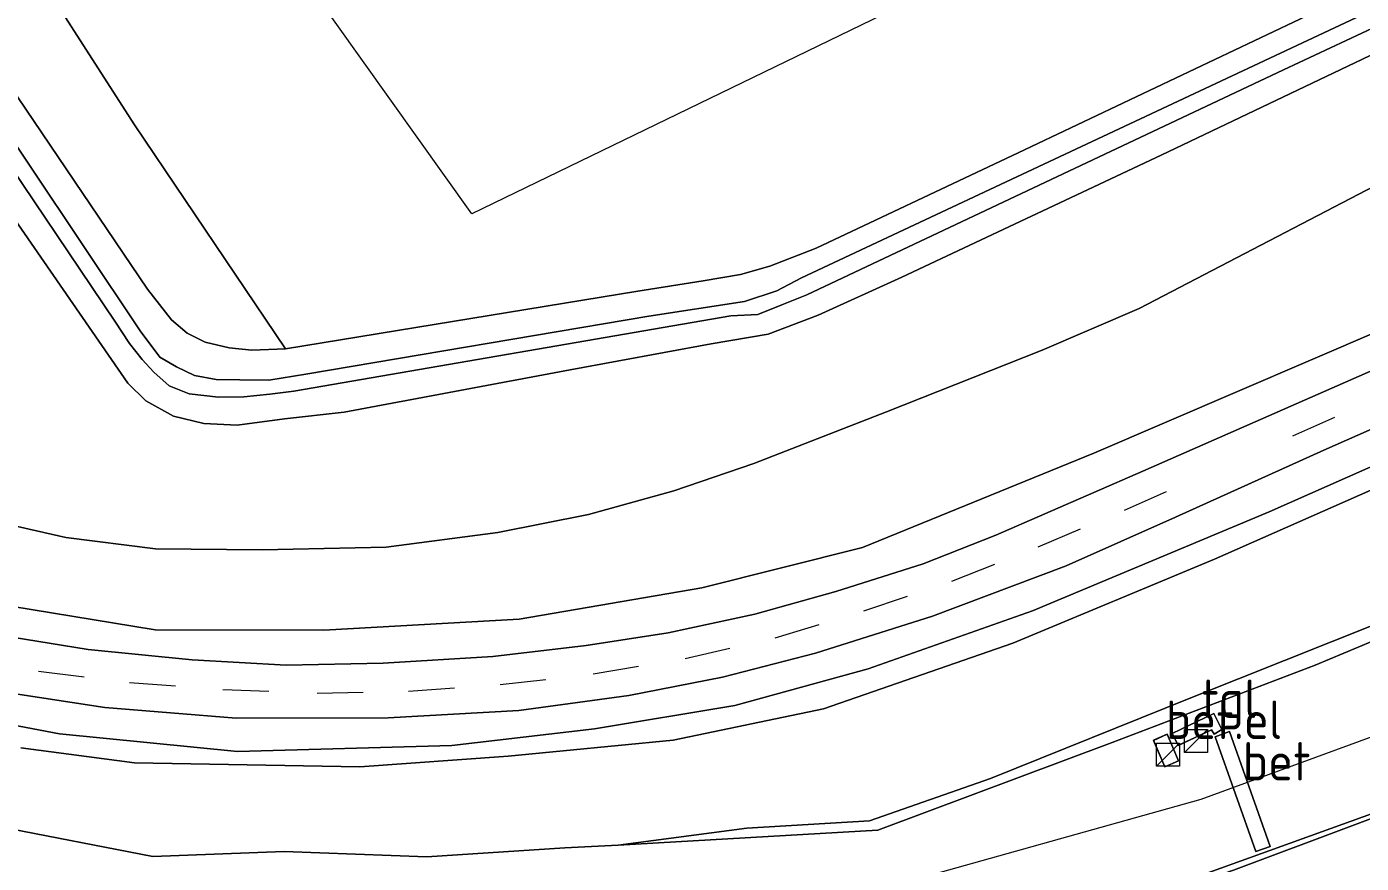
# Model space of a CAD drawing. Extents: x 253736 to 255979, y 477184 to 479215.
# Drawn here: x 254113.3 to 254200.3, y 477638.2 to 477692.7 of the extents above; entities that cross this region are included whole.
import ezdxf
from ezdxf.enums import TextEntityAlignment as Align

# ---------------------------------------------------------------- set-up
doc = ezdxf.new("R2010")
doc.units = 0
doc.linetypes.add('39strp', pattern=[12, 3, -9])
for name, color, linetype, lineweight in [('bp-b5-bomenstruiken', 8, 'Continuous', 18), ('bp-b5-grasland', 8, 'Continuous', 18), ('bp-b5-houtwal', 8, 'houtwal', 18), ('gw-bs-insteekwatergang', 8, 'Continuous', 18), ('gw-bs-kruinlijn', 8, 'Continuous', 18), ('gw-bs-teenlijn', 8, 'Continuous', 18), ('mk-bs-39streep 0.15', 8, '39strp', 18), ('og-b5-grond_ingericht', 8, 'Continuous', 18), ('og-b5-water', 8, 'Continuous', 18), ('og-bs-hoogtelijn', 8, 'Continuous', 18), ('og-bs-inrichtingselement', 8, 'Continuous', 18), ('og-bs-terreinafscheiding', 8, 'Continuous', 18), ('vh-b5-verh_soort', 8, 'Continuous', 18), ('wh-bs-waterlijn', 8, 'Continuous', 18)]:
    doc.layers.add(name, color=color, linetype=linetype, lineweight=lineweight)
doc.styles.add('rtw_iso', font='isocp.shx')
doc.linetypes.add('houtwal', pattern='A,8,-1,[1,RTW.shx,S=0.75,R=45,X=0,Y=0],-1,8,-1,[4,RTW.shx,S=0.75,R=0,X=0,Y=0],-1', length=20)

# ---------------------------------------------------------------- blocks, each defined once
blk = doc.blocks.new('RW1 Buren totaal_ACAD_1_FMEBLOCK49')
at = {"layer": 'bp-b5-grasland'}
for points in [[(98.016, -2.383, 27.512), (73.618, -13.166, 26.954), (58.185, -19.635, 26.654), (47.466, -23.413, 26.543), (38.778, -25.802, 26.276), (29.624, -27.323, 26.207), (20.321, -28.405, 26.054), (6.354, -28.802, 25.811), (-5.259, -27.637, 25.688), (-14.756, -25.83, 25.496)], [(-9.264, -33.688, 22.505), (0.822, -35.626, 22.487), (9.39, -35.315, 22.526), (18.681, -35.648, 22.577), (27.682, -35.078, 22.589), (31.158, -34.905, 22.592), (48.091, -33.929, 22.295), (63.38, -28.207, 22.4), (76.607, -23.172, 22.403), (83.149, -20.426, 22.412)], [(80.296, -32.854, 22.971), (61.973, -39.468, 22.889), (44.477, -45.04, 22.702), (27.047, -49.455, 22.347), (14.781, -52.262, 22.347), (14.412, -52.481, 22.364), (14.01, -52.861, 22.379), (14.096, -53.707, 22.438), (13.911, -53.942, 22.453), (13.593, -54.247, 22.484), (12.829, -54.47, 22.505), (7.243, -54.867, 22.502), (-9.347, -53.983, 22.49)], [(-10.852, -24.615, 25.503), (-2.313, -25.927, 25.665), (6.248, -26.611, 25.887), (16.162, -26.606, 25.977), (24.687, -26.124, 26.124), (31.857, -25.135, 26.166), (37.964, -23.953, 26.274), (44.043, -22.376, 26.316), (51.653, -19.973, 26.466), (60.372, -16.69, 26.721), (67.507, -13.519, 26.901), (77.182, -9.157, 27.111), (95.503, -1.086, 27.474)]]:
    blk.add_polyline3d(points, dxfattribs=at)
for points in [[(70.03, -27.663, 22.566), (70.539, -27.365, 22.546), (70, -26.31, 22.659), (67.295, -27.619, 22.548), (67.681, -28.391, 22.523), (69.863, -27.387, 22.622)], [(66.809, -29.795, 22.585), (67.694, -29.4, 22.576), (66.959, -27.672, 22.533), (66.072, -28.065, 22.497)], [(72.749, -35.319, 22.917), (73.685, -34.99, 22.89), (71.021, -27.492, 22.565), (70.104, -27.848, 22.599)]]:
    blk.add_polyline3d(points, close=True, dxfattribs=at)
blk = doc.blocks.new('RW1 Buren totaal_ACAD_1_FMEBLOCK50')
at = {"layer": 'bp-b5-grasland'}
for points in [[(99.076, -4.279, 22.571), (86.332, -10.661, 22.7), (80.45, -13.728, 22.715), (75.338, -16.531, 22.721), (58.38, -25.342, 22.706), (52.056, -28.062, 22.67), (41.898, -32.063, 22.61), (33.258, -35.442, 22.646), (28.045, -37.215, 22.646), (22.477, -38.761, 22.715), (16.564, -39.935, 22.79), (9.28, -40.886, 22.811), (1.201, -41.072, 22.685), (-5.773, -41.006, 22.733), (-11.604, -40.273, 22.673), (-21.289, -38.06, 22.55)], [(-16.214, -17.715, 22.712), (-7.576, -30.215, 22.727), (-6.402, -31.367, 22.709), (-4.591, -32.348, 22.697), (-2.607, -32.831, 22.697), (-0.44, -32.933, 22.688), (2.65, -32.522, 22.589), (6.534, -32.104, 22.76), (21.282, -29.33, 22.67), (30.47, -27.645, 22.565), (34.196, -27.01, 22.541), (37.446, -25.769, 22.523), (42.898, -23.292, 22.541), (59.812, -15.352, 22.595), (81.376, -5.062, 22.544)]]:
    blk.add_polyline3d(points, dxfattribs=at)
blk = doc.blocks.new('RW1 Buren totaal_ACAD_1_FMEBLOCK876')
at = {"layer": 'vh-b5-verh_soort'}
for points in [[(168.487, -71.356, 27.474), (150.165, -79.427, 27.111), (140.491, -83.789, 26.901), (133.355, -86.96, 26.721), (124.636, -90.243, 26.466), (117.026, -92.647, 26.316), (110.947, -94.224, 26.274), (104.84, -95.406, 26.166), (97.671, -96.395, 26.124), (89.145, -96.876, 25.977), (79.232, -96.882, 25.887), (70.671, -96.197, 25.665), (62.132, -94.886, 25.503)], [(62.202, -91.219, 25.407), (69.599, -92.416, 25.53), (76.364, -93.086, 25.689), (82.493, -93.442, 25.818), (88.818, -93.299, 25.866), (95.978, -92.867, 26.01), (102.055, -92.164, 26.073), (107.412, -91.332, 26.166), (113.066, -90.121, 26.238), (118.349, -88.642, 26.37), (124.029, -86.831, 26.424), (128.781, -84.974, 26.517), (138.351, -80.794, 26.775), (164.783, -69.196, 27.387)]]:
    blk.add_polyline3d(points, dxfattribs=at)
blk = doc.blocks.new('kast')
blk.add_line((-0.75, -0.75), (0.75, 0.75))
blk.add_lwpolyline([(-0.75, 0.75), (0.75, 0.75), (0.75, -0.75), (-0.75, -0.75)], close=True)
blk = doc.blocks.new('dtbattr-r')
at = {"style": 'rtw_iso'}
blk.add_attdef('TAG', text='', height=2.5, dxfattribs=at).set_placement((0, 0), align=Align.MIDDLE_CENTER)
blk = doc.blocks.new('Deel_d28hz')
at = {"layer": 'bp-b5-bomenstruiken'}
blk.add_polyline3d([(254112.899, 477645.747, 24.965), (254120.319, 477644.751, 25.07), (254135.013, 477644.499, 25.427), (254144.686, 477645.186, 25.535), (254155.432, 477646.229, 25.652), (254165.252, 477648.285, 25.718), (254177.592, 477652.555, 25.985), (254190.747, 477658.025, 26.051), (254211.868, 477667.339, 26.696), (254237.761, 477678.963, 27.236), (254243.023, 477671.253, 22.589), (254230.869, 477666.126, 22.601), (254216.494, 477659.896, 22.469), (254204.512, 477655.094, 22.499), (254189.196, 477649.001, 22.421), (254176.139, 477643.737, 22.415), (254168.248, 477640.977, 22.391), (254160.234, 477640.502, 22.625), (254151.844, 477639.385, 22.592), (254148.368, 477639.213, 22.589), (254139.367, 477638.643, 22.577), (254130.076, 477638.976, 22.526), (254121.508, 477638.664, 22.487), (254111.422, 477640.603, 22.505)], dxfattribs=at)
blk.add_polyline3d([(254245.566, 477667.527, 22.769), (254241.864, 477666.162, 22.76), (254236.473, 477664.044, 22.721), (254227.686, 477661.474, 22.637), (254216.688, 477657.756, 22.52), (254203.835, 477653.865, 22.412), (254197.293, 477651.118, 22.403), (254184.066, 477646.084, 22.4), (254168.777, 477640.361, 22.295), (254151.844, 477639.385, 22.592), (254160.234, 477640.502, 22.625), (254168.248, 477640.977, 22.391), (254176.139, 477643.737, 22.415), (254189.196, 477649.001, 22.421), (254204.512, 477655.094, 22.499), (254216.494, 477659.896, 22.469), (254230.869, 477666.126, 22.601), (254243.023, 477671.253, 22.589)], close=True, dxfattribs=at)
at = {"layer": 'gw-bs-teenlijn'}
blk.add_polyline3d([(254243.023, 477671.253, 22.589), (254230.869, 477666.126, 22.601), (254216.494, 477659.896, 22.469), (254204.512, 477655.094, 22.499), (254189.196, 477649.001, 22.421), (254176.139, 477643.737, 22.415), (254168.248, 477640.977, 22.391), (254160.234, 477640.502, 22.625), (254151.844, 477639.385, 22.592)], dxfattribs=at)
at = {"layer": 'og-bs-terreinafscheiding'}
for points in [[(254237.761, 477678.963, 27.236), (254211.868, 477667.339, 26.696), (254190.747, 477658.025, 26.051), (254177.592, 477652.555, 25.985), (254165.252, 477648.285, 25.718), (254155.432, 477646.229, 25.652), (254144.686, 477645.186, 25.535), (254135.013, 477644.499, 25.427), (254120.319, 477644.751, 25.07), (254112.899, 477645.747, 24.965)], [(254111.422, 477640.603, 22.505), (254121.508, 477638.664, 22.487), (254130.076, 477638.976, 22.526), (254139.367, 477638.643, 22.577), (254148.368, 477639.213, 22.589), (254151.844, 477639.385, 22.592), (254168.777, 477640.361, 22.295), (254184.066, 477646.084, 22.4), (254197.293, 477651.118, 22.403), (254203.835, 477653.865, 22.412), (254216.688, 477657.756, 22.52), (254227.686, 477661.474, 22.637), (254236.473, 477664.044, 22.721), (254241.864, 477666.162, 22.76), (254245.566, 477667.527, 22.769)], [(254249.426, 477661.871, 23.107), (254237.609, 477656.147, 23.096), (254224.94, 477650.493, 23.051), (254218.49, 477648.008, 23.038), (254200.982, 477641.436, 22.971), (254182.659, 477634.823, 22.889), (254165.163, 477629.251, 22.702), (254147.733, 477624.835, 22.347), (254135.467, 477622.028, 22.347), (254135.098, 477621.81, 22.364), (254134.696, 477621.43, 22.379), (254134.782, 477620.584, 22.438), (254134.597, 477620.348, 22.453), (254134.279, 477620.044, 22.484)], [(254249.554, 477661.684, 23.126), (254243.554, 477658.73, 23.112), (254225.005, 477650.31, 23.066), (254207.589, 477643.601, 23.031), (254191.981, 477637.763, 22.978), (254175.175, 477631.991, 22.874), (254157.03, 477626.799, 22.615), (254148.498, 477624.7, 22.419), (254145.445, 477623.925, 22.401), (254135.591, 477621.816, 22.372), (254135.246, 477621.634, 22.378), (254135.03, 477621.252, 22.402), (254134.952, 477620.57, 22.45), (254134.601, 477620.138, 22.475), (254134.279, 477620.044, 22.484)], [(254190.716, 477646.628, 22.566), (254191.225, 477646.925, 22.546), (254190.686, 477647.98, 22.659), (254187.981, 477646.672, 22.548), (254188.367, 477645.899, 22.523), (254190.549, 477646.904, 22.622), (254190.716, 477646.628, 22.566)], [(254193.435, 477638.971, 22.917), (254190.79, 477646.443, 22.599), (254191.707, 477646.799, 22.565), (254194.371, 477639.3, 22.89), (254193.435, 477638.971, 22.917)], [(254187.495, 477644.496, 22.585), (254188.38, 477644.891, 22.576), (254187.645, 477646.619, 22.533), (254186.758, 477646.225, 22.497), (254187.495, 477644.496, 22.585)]]:
    blk.add_polyline3d(points, dxfattribs=at)
at = {"layer": 'vh-b5-verh_soort'}
blk.add_polyline3d([(254207.589, 477643.601, 23.031), (254191.981, 477637.763, 22.978), (254175.175, 477631.991, 22.874), (254157.03, 477626.799, 22.615), (254148.498, 477624.7, 22.419), (254145.445, 477623.925, 22.401), (254135.591, 477621.816, 22.372), (254135.246, 477621.634, 22.378), (254135.03, 477621.252, 22.402), (254134.952, 477620.57, 22.45), (254134.601, 477620.138, 22.475), (254134.279, 477620.044, 22.484), (254134.597, 477620.348, 22.453), (254134.782, 477620.584, 22.438), (254134.696, 477621.43, 22.379), (254135.098, 477621.81, 22.364), (254135.467, 477622.028, 22.347), (254147.733, 477624.835, 22.347), (254165.163, 477629.251, 22.702), (254182.659, 477634.823, 22.889), (254200.982, 477641.436, 22.971)], dxfattribs=at)
for points in [[(254190.716, 477646.628, 22.566), (254190.549, 477646.904, 22.622), (254188.367, 477645.899, 22.523), (254187.981, 477646.672, 22.548), (254190.686, 477647.98, 22.659), (254191.225, 477646.925, 22.546)], [(254193.435, 477638.971, 22.917), (254190.79, 477646.443, 22.599), (254191.707, 477646.799, 22.565), (254194.371, 477639.3, 22.89)], [(254187.495, 477644.496, 22.585), (254186.758, 477646.225, 22.497), (254187.645, 477646.619, 22.533), (254188.38, 477644.891, 22.576)]]:
    blk.add_polyline3d(points, close=True, dxfattribs=at)
at = {"layer": 'og-bs-inrichtingselement'}
for p in [(254189.528, 477646.172, 22.498), (254187.708, 477645.301, 23.59)]:
    blk.add_blockref('kast', p, dxfattribs=at)
at = {"layer": 'vh-b5-verh_soort'}
ref = blk.add_blockref('dtbattr-r', (254189.875, 477646.9375, 22.575714), dxfattribs=at)
ref.add_attrib('TAG', 'tgl', dxfattribs={"layer": '0', "height": 2.5, "style": 'rtw_iso'}).set_placement((254189.875, 477646.9375, 22.575714), align=Align.BOTTOM_LEFT)
ref = blk.add_blockref('dtbattr-r', (254187.5625, 477645.5625, 22.5552), dxfattribs=at)
ref.add_attrib('TAG', 'bet.el', dxfattribs={"layer": '0', "height": 2.5, "style": 'rtw_iso'}).set_placement((254187.5625, 477645.5625, 22.5552), align=Align.BOTTOM_LEFT)
ref = blk.add_blockref('dtbattr-r', (254192.578125, 477642.859375, 22.7776), dxfattribs=at)
ref.add_attrib('TAG', 'bet', dxfattribs={"layer": '0', "height": 2.5, "style": 'rtw_iso'}).set_placement((254192.578125, 477642.859375, 22.7776), align=Align.BOTTOM_LEFT)

msp = doc.modelspace()

# ---------------------------------------------------------------- linework, layer by layer
at = {"layer": 'bp-b5-grasland'}
for points in [[(254104.733, 477699.909, 22.847), (254121.164, 477675.628, 22.811), (254122.72, 477673.624, 22.808), (254123.745, 477672.748, 22.808), (254124.929, 477672.182, 22.817), (254126.484, 477671.796, 22.817), (254127.965, 477671.654, 22.814), (254130.171, 477671.739, 22.667), (254153.128, 477675.491, 22.577), (254157.394, 477676.159, 22.598), (254159.838, 477676.586, 22.61), (254161.743, 477677.134, 22.613), (254164.755, 477678.295, 22.574), (254177.936, 477684.508, 22.571), (254220.26, 477704.603, 22.637)], [(254105.439, 477693.669, 21.23), (254119.028, 477673.543, 21.23), (254119.987, 477672.087, 21.23), (254120.812, 477671.046, 21.23), (254121.581, 477670.213, 21.23), (254122.565, 477669.319, 21.23), (254123.868, 477668.8, 21.23), (254125.799, 477668.598, 21.23), (254127.444, 477668.607, 21.23), (254129.146, 477668.788, 21.23), (254130.71, 477668.981, 21.23), (254159.191, 477673.894, 21.23), (254160.966, 477673.978, 21.23), (254162.514, 477674.597, 21.23), (254164.154, 477675.263, 21.23), (254195.237, 477689.924, 21.23), (254221.786, 477702.367, 21.23)], [(254206.616, 477696.457, 21.23), (254163.805, 477676.37, 21.23), (254162.195, 477675.511, 21.23), (254160.084, 477674.833, 21.23), (254153.857, 477673.873, 21.23), (254131.48, 477670.096, 21.23), (254129.078, 477669.703, 21.23), (254127.18, 477669.724, 21.23), (254125.64, 477669.749, 21.23), (254124.226, 477669.999, 21.23), (254123.053, 477670.565, 21.23), (254121.973, 477671.202, 21.23), (254120.682, 477672.908, 21.23), (254102.518, 477700.089, 21.23)], [(254106.158, 477661.646, 22.55), (254115.844, 477659.433, 22.673), (254121.675, 477658.7, 22.733), (254128.648, 477658.634, 22.685), (254136.727, 477658.82, 22.811), (254144.011, 477659.771, 22.79), (254149.925, 477660.945, 22.715), (254155.492, 477662.491, 22.646), (254160.705, 477664.264, 22.646), (254169.346, 477667.643, 22.61), (254179.504, 477671.644, 22.67), (254185.828, 477674.364, 22.706), (254202.785, 477683.175, 22.721), (254207.897, 477685.978, 22.715), (254213.78, 477689.045, 22.7), (254226.523, 477695.427, 22.571)], [(254208.823, 477694.644, 22.544), (254187.26, 477684.354, 22.595), (254170.345, 477676.414, 22.541), (254164.893, 477673.937, 22.523), (254161.643, 477672.696, 22.541), (254157.918, 477672.061, 22.565), (254148.729, 477670.376, 22.67), (254133.981, 477667.602, 22.76), (254130.098, 477667.184, 22.589), (254127.008, 477666.773, 22.688), (254124.84, 477666.875, 22.697), (254122.857, 477667.358, 22.697), (254121.045, 477668.339, 22.709), (254119.871, 477669.491, 22.727), (254111.233, 477681.991, 22.712)], [(254227.364, 477694.195, 23.168), (254218.168, 477690.123, 23.108), (254207.613, 477684.886, 23.105), (254209.09, 477678.656, 26.207), (254217.456, 477681.759, 26.705), (254219.226, 477680.959, 27.419), (254206.361, 477675.024, 27.212), (254182.864, 477664.943, 26.612), (254167.776, 477658.781, 26.282), (254157.303, 477656.169, 26.111), (254145.391, 477654.12, 25.895), (254132.65, 477653.406, 25.703), (254121.668, 477653.416, 25.529), (254112.255, 477654.959, 25.376)], [(254105.93, 477648.46, 25.496), (254115.427, 477646.654, 25.688), (254127.04, 477645.488, 25.811), (254141.007, 477645.886, 26.054), (254150.31, 477646.967, 26.207), (254159.464, 477648.489, 26.276), (254168.152, 477650.878, 26.543), (254178.871, 477654.655, 26.654), (254194.304, 477661.125, 26.954), (254218.702, 477671.907, 27.512), (254237.027, 477680.039, 27.911), (254237.761, 477678.963, 27.236), (254211.868, 477667.339, 26.696), (254190.747, 477658.025, 26.051), (254177.592, 477652.555, 25.985), (254165.252, 477648.285, 25.718), (254155.432, 477646.229, 25.652), (254144.686, 477645.186, 25.535), (254135.013, 477644.499, 25.427), (254120.319, 477644.751, 25.07), (254112.899, 477645.747, 24.965)], [(254212.485, 477675.365, 27.387), (254186.053, 477663.767, 26.775), (254176.483, 477659.587, 26.517), (254171.732, 477657.73, 26.424), (254166.052, 477655.919, 26.37), (254160.768, 477654.44, 26.238), (254155.114, 477653.229, 26.166), (254149.757, 477652.396, 26.073), (254143.68, 477651.694, 26.01), (254136.52, 477651.262, 25.866), (254130.195, 477651.119, 25.818), (254124.066, 477651.475, 25.689), (254117.302, 477652.145, 25.53), (254109.904, 477653.342, 25.407)], [(254112.255, 477654.959, 25.376), (254121.668, 477653.416, 25.529), (254132.65, 477653.406, 25.703), (254145.391, 477654.12, 25.895), (254157.303, 477656.169, 26.111), (254167.776, 477658.781, 26.282), (254182.864, 477664.943, 26.612), (254206.361, 477675.024, 27.212)]]:
    msp.add_polyline3d(points, dxfattribs=at)
at = {"layer": 'bp-b5-houtwal'}
msp.add_polyline3d([(254096, 477724.134, 22.499), (254120.305, 477686.327, 22.763), (254130.171, 477671.739, 22.667), (254127.965, 477671.654, 22.814), (254126.484, 477671.796, 22.817), (254124.929, 477672.182, 22.817), (254123.745, 477672.748, 22.808), (254122.72, 477673.624, 22.808), (254121.164, 477675.628, 22.811), (254104.733, 477699.909, 22.847)], dxfattribs=at)
at = {"layer": 'gw-bs-insteekwatergang'}
for points in [[(254220.26, 477704.603, 22.637), (254177.936, 477684.508, 22.571), (254164.755, 477678.295, 22.574), (254161.743, 477677.134, 22.613), (254159.838, 477676.586, 22.61), (254157.394, 477676.159, 22.598), (254153.128, 477675.491, 22.577), (254130.171, 477671.739, 22.667), (254127.965, 477671.654, 22.814), (254126.484, 477671.796, 22.817), (254124.929, 477672.182, 22.817), (254123.745, 477672.748, 22.808), (254122.72, 477673.624, 22.808), (254121.164, 477675.628, 22.811), (254104.733, 477699.909, 22.847)], [(254111.233, 477681.991, 22.712), (254119.871, 477669.491, 22.727), (254121.045, 477668.339, 22.709), (254122.857, 477667.358, 22.697), (254124.84, 477666.875, 22.697), (254127.008, 477666.773, 22.688), (254130.098, 477667.184, 22.589), (254133.981, 477667.602, 22.76), (254148.729, 477670.376, 22.67), (254157.918, 477672.061, 22.565), (254161.643, 477672.696, 22.541), (254164.893, 477673.937, 22.523), (254170.345, 477676.414, 22.541), (254187.26, 477684.354, 22.595), (254208.823, 477694.644, 22.544), (254222.633, 477701.126, 22.514)]]:
    msp.add_polyline3d(points, dxfattribs=at)
at = {"layer": 'gw-bs-kruinlijn'}
for points in [[(254237.027, 477680.039, 27.911), (254218.702, 477671.907, 27.512), (254194.304, 477661.125, 26.954), (254178.871, 477654.655, 26.654), (254168.152, 477650.878, 26.543), (254159.464, 477648.489, 26.276), (254150.31, 477646.967, 26.207), (254141.007, 477645.886, 26.054), (254127.04, 477645.488, 25.811), (254115.427, 477646.654, 25.688), (254105.93, 477648.46, 25.496), (254099.83, 477650.071, 25.373), (254090.895, 477652.685, 25.214), (254082.925, 477656.254, 24.971), (254074.163, 477660.473, 24.725), (254066.638, 477665.106, 24.62), (254057.821, 477671.111, 24.449), (254051.508, 477676.121, 24.323), (254044.95, 477682.343, 24.071), (254037.407, 477690.348, 23.873), (254024.507, 477703.841, 23.456), (254016.028, 477712.15, 23.177), (254008.545, 477719.221, 23.006), (254006.216, 477721.267, 22.943)], [(254024.017, 477715.939, 22.961), (254025.177, 477714.151, 23.132), (254033.08, 477705.567, 23.414), (254044.224, 477694.404, 23.564), (254052.722, 477685.42, 23.906), (254060.769, 477678.52, 24.11), (254065.87, 477674.716, 24.347), (254073.625, 477669.805, 24.461), (254082.47, 477664.853, 24.647), (254091.474, 477660.826, 24.98), (254101.998, 477657.566, 25.196), (254112.255, 477654.959, 25.376), (254121.668, 477653.416, 25.529), (254132.65, 477653.406, 25.703), (254145.391, 477654.12, 25.895), (254157.303, 477656.169, 26.111), (254167.776, 477658.781, 26.282), (254182.864, 477664.943, 26.612), (254206.361, 477675.024, 27.212), (254219.226, 477680.959, 27.419)]]:
    msp.add_polyline3d(points, dxfattribs=at)
at = {"layer": 'gw-bs-teenlijn'}
msp.add_polyline3d([(254226.523, 477695.427, 22.571), (254213.78, 477689.045, 22.7), (254207.897, 477685.978, 22.715), (254202.785, 477683.175, 22.721), (254185.828, 477674.364, 22.706), (254179.504, 477671.644, 22.67), (254169.346, 477667.643, 22.61), (254160.705, 477664.264, 22.646), (254155.492, 477662.491, 22.646), (254149.925, 477660.945, 22.715), (254144.011, 477659.771, 22.79), (254136.727, 477658.82, 22.811), (254128.648, 477658.634, 22.685), (254121.675, 477658.7, 22.733), (254115.844, 477659.433, 22.673), (254106.158, 477661.646, 22.55)], dxfattribs=at)
at = {"layer": 'mk-bs-39streep 0.15'}
msp.add_polyline3d([(254108.023, 477651.866, 25.419), (254114.049, 477650.726, 25.566), (254119.989, 477650.004, 25.695), (254126.066, 477649.539, 25.812), (254132.216, 477649.309, 25.932), (254138.183, 477649.421, 25.968), (254144.158, 477649.854, 26.052), (254150.227, 477650.555, 26.115), (254156.216, 477651.562, 26.238), (254162.091, 477652.903, 26.349), (254167.866, 477654.659, 26.436), (254173.62, 477656.588, 26.55), (254179.245, 477658.839, 26.664), (254184.865, 477661.226, 26.796), (254234.838, 477683.245, 27.96)], dxfattribs=at)
at = {"layer": 'og-b5-grond_ingericht'}
msp.add_polyline3d([(254220.26, 477704.603, 22.637), (254177.936, 477684.508, 22.571), (254164.755, 477678.295, 22.574), (254161.743, 477677.134, 22.613), (254159.838, 477676.586, 22.61), (254157.394, 477676.159, 22.598), (254153.128, 477675.491, 22.577), (254130.171, 477671.739, 22.667), (254120.305, 477686.327, 22.763), (254096, 477724.134, 22.499), (254066.919, 477767.146, 22.502), (254076.045, 477776.887, 22.418), (254088.529, 477788.661, 22.469), (254099.53, 477799.291, 22.439), (254108.241, 477807.882, 22.373), (254111.132, 477810.923, 22.355), (254112.625, 477812.395, 22.292), (254114.026, 477814.073, 22.235), (254116.188, 477817.189, 22.238), (254118.968, 477821.036, 22.241), (254129.991, 477836.86, 22.253)], close=True, dxfattribs=at)
at = {"layer": 'og-b5-water'}
for points in [[(254221.786, 477702.367, 21.23), (254195.237, 477689.924, 21.23), (254164.154, 477675.263, 21.23), (254162.514, 477674.597, 21.23), (254160.966, 477673.978, 21.23), (254159.191, 477673.894, 21.23), (254130.71, 477668.981, 21.23), (254129.146, 477668.788, 21.23), (254127.444, 477668.607, 21.23), (254125.799, 477668.598, 21.23), (254123.868, 477668.8, 21.23), (254122.565, 477669.319, 21.23), (254121.581, 477670.213, 21.23), (254120.812, 477671.046, 21.23), (254119.987, 477672.087, 21.23), (254119.028, 477673.543, 21.23), (254105.439, 477693.669, 21.23)], [(254102.518, 477700.089, 21.23), (254120.682, 477672.908, 21.23), (254121.973, 477671.202, 21.23), (254123.053, 477670.565, 21.23), (254124.226, 477669.999, 21.23), (254125.64, 477669.749, 21.23), (254127.18, 477669.724, 21.23), (254129.078, 477669.703, 21.23), (254131.48, 477670.096, 21.23), (254153.857, 477673.873, 21.23), (254160.084, 477674.833, 21.23), (254162.195, 477675.511, 21.23), (254163.805, 477676.37, 21.23), (254206.616, 477696.457, 21.23)]]:
    msp.add_polyline3d(points, dxfattribs=at)
at = {"layer": 'og-bs-hoogtelijn'}
for points in [[(254203.67, 477710.282, 22.637), (254142.31, 477680.532, 22.727), (254120.918, 477710.525, 22.682), (254181.745, 477742.811, 22.652), (254155.181, 477780.781, 22.481), (254098.761, 477740.541, 22.55), (254079.022, 477768.488, 22.592), (254131.671, 477815.506, 22.391)], [(254063.941, 477655.671, 22.325), (254077.534, 477645.274, 22.178), (254089.171, 477639.021, 21.95), (254104.375, 477633.429, 21.962), (254118.492, 477631.72, 21.983), (254130.155, 477631.4, 22.004), (254143.124, 477632.519, 22.043), (254154.488, 477634.415, 22.16), (254169.064, 477636.563, 22.499), (254189.868, 477642.389, 22.637), (254210.51, 477649.946, 22.637), (254231.066, 477657.507, 22.757)]]:
    msp.add_polyline3d(points, dxfattribs=at)
at = {"layer": 'og-bs-terreinafscheiding'}
for points in [[(254066.919, 477767.146, 22.502), (254096, 477724.134, 22.499), (254120.305, 477686.327, 22.763), (254130.171, 477671.739, 22.667)], [(254233.806, 477684.757, 27.864), (254212.485, 477675.365, 27.387), (254186.053, 477663.767, 26.775), (254176.483, 477659.587, 26.517), (254171.732, 477657.73, 26.424), (254166.052, 477655.919, 26.37), (254160.768, 477654.44, 26.238), (254155.114, 477653.229, 26.166), (254149.757, 477652.396, 26.073), (254143.68, 477651.694, 26.01), (254136.52, 477651.262, 25.866), (254130.195, 477651.119, 25.818), (254124.066, 477651.475, 25.689), (254117.302, 477652.145, 25.53), (254109.904, 477653.342, 25.407)], [(254109.834, 477649.675, 25.503), (254118.373, 477648.364, 25.665), (254126.934, 477647.679, 25.887), (254136.848, 477647.685, 25.977), (254145.373, 477648.166, 26.124), (254152.543, 477649.155, 26.166), (254158.65, 477650.337, 26.274), (254164.729, 477651.914, 26.316), (254172.339, 477654.317, 26.466), (254181.058, 477657.601, 26.721), (254188.193, 477660.772, 26.901), (254197.868, 477665.134, 27.111), (254216.189, 477673.205, 27.474), (254234.275, 477681.189, 27.843), (254235.761, 477681.893, 27.954)]]:
    msp.add_polyline3d(points, dxfattribs=at)
at = {"layer": 'vh-b5-verh_soort'}
msp.add_polyline3d([(254108.495, 477597.997, 22.973), (254125.859, 477604.486, 22.986), (254145.021, 477611.857, 23.025), (254150.847, 477614.073, 23.028), (254151.565, 477614.653, 23.013), (254151.445, 477614.954, 22.991), (254150.937, 477615.988, 23.006), (254149.509, 477620.064, 22.712), (254149.421, 477620.544, 22.682), (254148.498, 477624.7, 22.419), (254157.03, 477626.799, 22.615), (254175.175, 477631.991, 22.874), (254191.981, 477637.763, 22.978), (254207.589, 477643.601, 23.031)], dxfattribs=at)
at = {"layer": 'wh-bs-waterlijn'}
for points in [[(254221.187, 477703.245, 21.23), (254206.616, 477696.457, 21.23), (254163.805, 477676.37, 21.23), (254162.195, 477675.511, 21.23), (254160.084, 477674.833, 21.23), (254153.857, 477673.873, 21.23), (254131.48, 477670.096, 21.23), (254129.078, 477669.703, 21.23), (254127.18, 477669.724, 21.23), (254125.64, 477669.749, 21.23), (254124.226, 477669.999, 21.23), (254123.053, 477670.565, 21.23), (254121.973, 477671.202, 21.23), (254120.682, 477672.908, 21.23), (254102.518, 477700.089, 21.23)], [(254105.439, 477693.669, 21.23), (254119.028, 477673.543, 21.23), (254119.987, 477672.087, 21.23), (254120.812, 477671.046, 21.23), (254121.581, 477670.213, 21.23), (254122.565, 477669.319, 21.23), (254123.868, 477668.8, 21.23), (254125.799, 477668.598, 21.23), (254127.444, 477668.607, 21.23), (254129.146, 477668.788, 21.23), (254130.71, 477668.981, 21.23), (254159.191, 477673.894, 21.23), (254160.966, 477673.978, 21.23), (254162.514, 477674.597, 21.23), (254164.154, 477675.263, 21.23), (254195.237, 477689.924, 21.23), (254221.786, 477702.367, 21.23)]]:
    msp.add_polyline3d(points, dxfattribs=at)

# ---------------------------------------------------------------- block references
at = {"linetype": 'ByBlock'}
msp.add_blockref('Deel_d28hz', (0, 0), dxfattribs=at)
msp.add_blockref('Deel_d28hz', (0, 0), dxfattribs=at)
at = {"layer": 'bp-b5-grasland'}
for name, p in [('RW1 Buren totaal_ACAD_1_FMEBLOCK50', (254127.4475, 477699.706)), ('RW1 Buren totaal_ACAD_1_FMEBLOCK49', (254120.686, 477674.2905))]:
    msp.add_blockref(name, p, dxfattribs=at)
at = {"layer": 'vh-b5-verh_soort'}
msp.add_blockref('RW1 Buren totaal_ACAD_1_FMEBLOCK876', (254047.7025, 477744.5605), dxfattribs=at)

doc.saveas('drawing.dxf')
